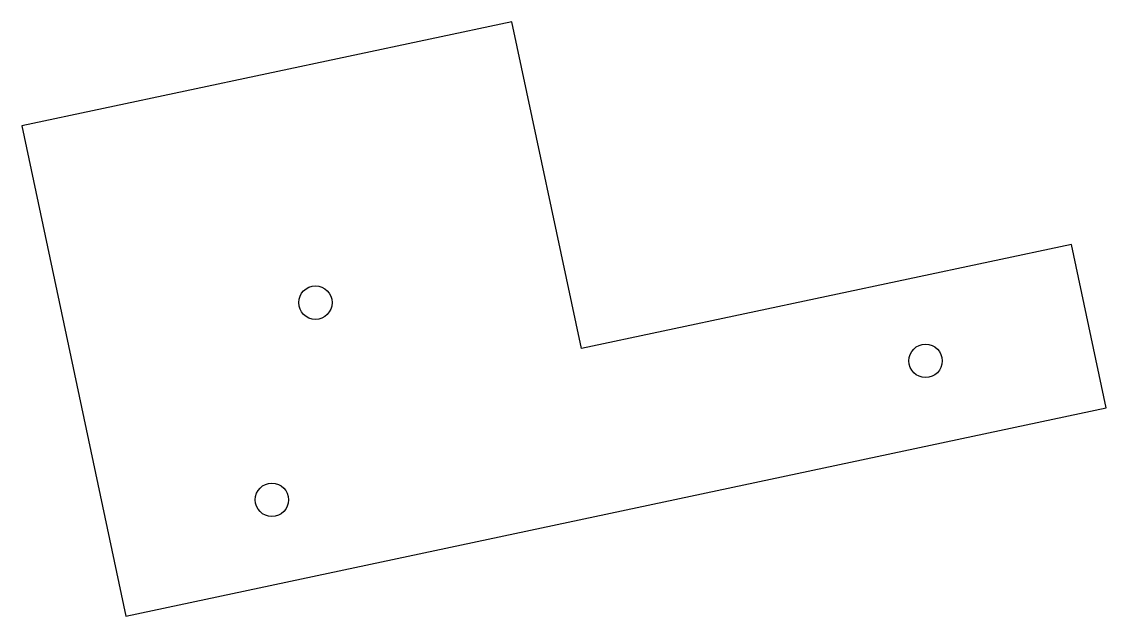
# Model space of a CAD drawing. Header units: metres. Extents: x 5.5 to 70.5, y -8.9 to 26.7.
import ezdxf

# ---------------------------------------------------------------- set-up
doc = ezdxf.new("R2010")
doc.units = ezdxf.units.M
doc.layers.add('GRID', color=7, linetype='Continuous')
doc.layers.add('STRUCTURAL', color=1, linetype='Continuous')

# ---------------------------------------------------------------- blocks, each defined once
blk = doc.blocks.new('COL')
blk.add_circle((0, 0), 1)

msp = doc.modelspace()

# ---------------------------------------------------------------- linework, layer by layer
at = {"layer": 'STRUCTURAL'}
msp.add_lwpolyline([(11.7742, -8.9096), (70.4631, 3.5651), (68.384, 13.3466), (39.0396, 7.1093), (34.8813, 26.6722), (5.5369, 20.4349)], close=True, dxfattribs=at)

# ---------------------------------------------------------------- block references
at = {"layer": 'GRID'}
for p in [(23.1199, 9.8595), (59.6421, 6.3768), (20.5162, -1.9397)]:
    msp.add_blockref('COL', p, dxfattribs=at)

doc.saveas('drawing.dxf')
